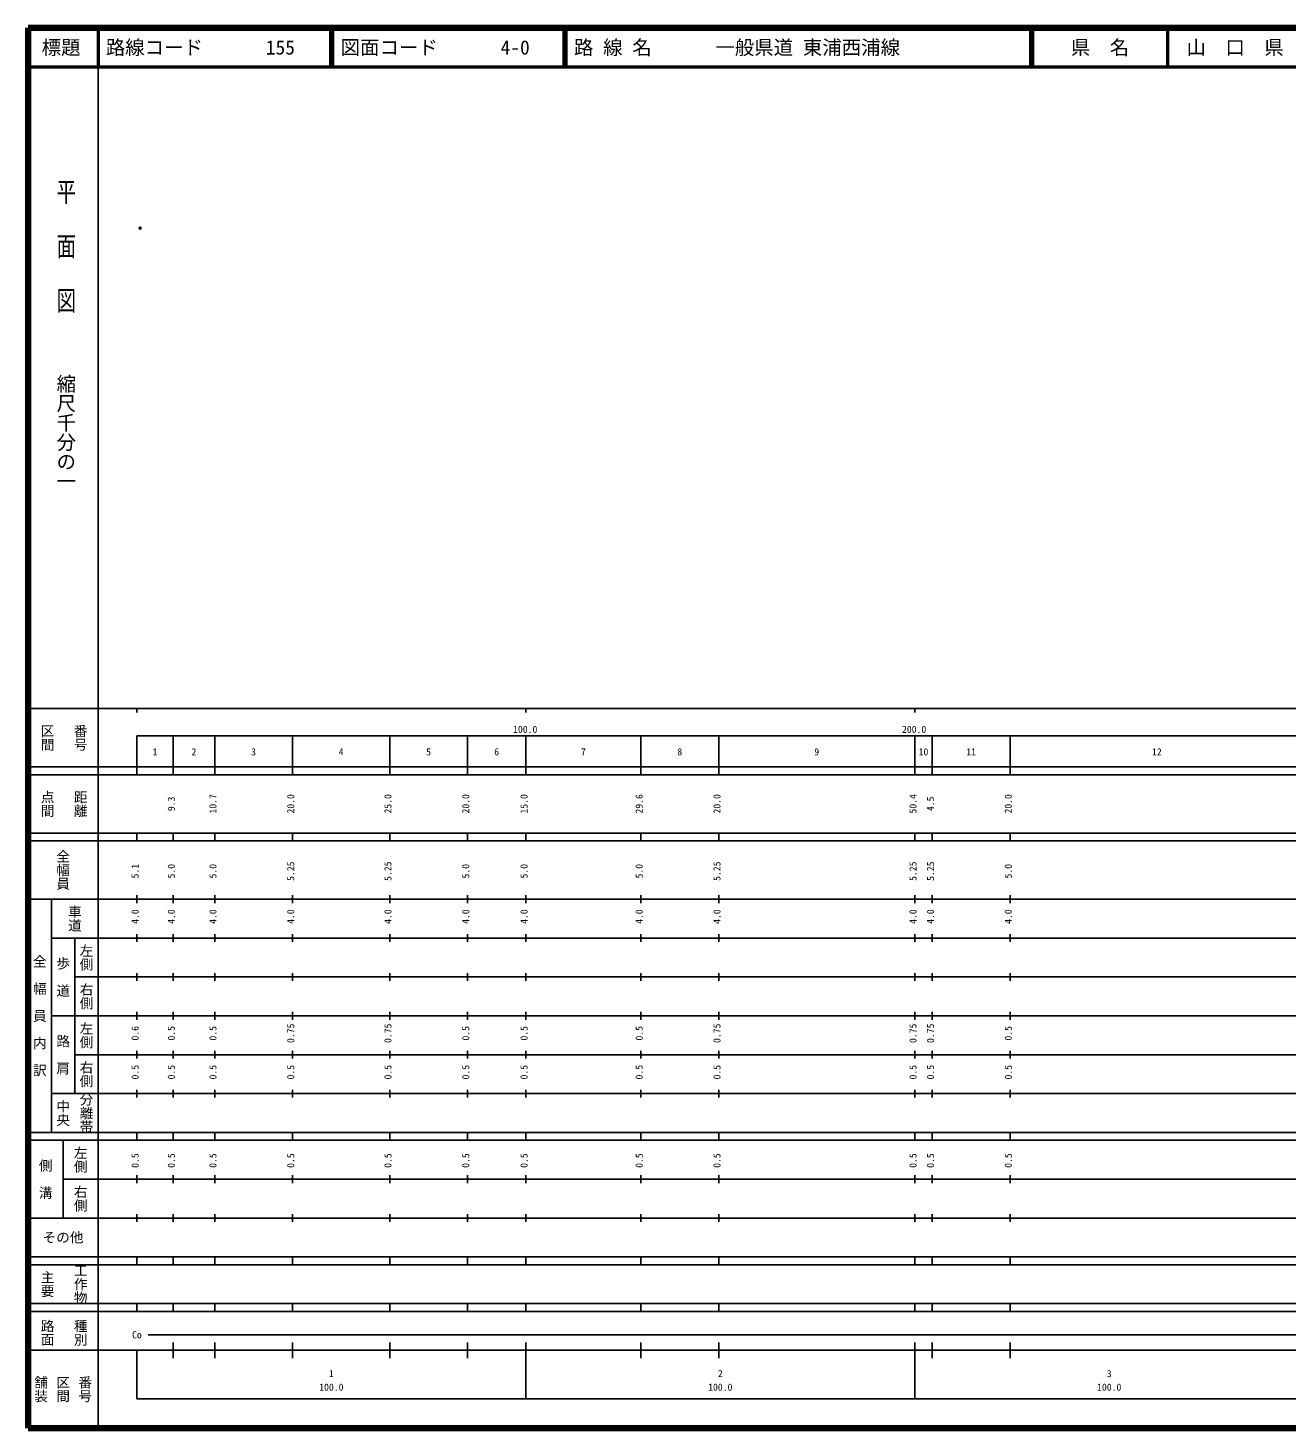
# Model space of a CAD drawing. Units: millimetres on the paper. Extents: x 40 to 680, y 20 to 380.
# Drawn here: x 40 to 363.7, y 20 to 380 of the extents above; entities that cross this region are included whole.
import ezdxf
from ezdxf.enums import TextEntityAlignment as Align

# ---------------------------------------------------------------- set-up
doc = ezdxf.new("R2010")
doc.units = ezdxf.units.MM
doc.header["$PDMODE"] = 32
doc.header["$PDSIZE"] = 0.5
doc.layers.add('M-OTRS', color=6, linetype='Continuous')
doc.layers.add('M-TTL-TXT', color=7, linetype='Continuous')
for name, color, linetype, lineweight in [('M-TTL', 2, 'Continuous', 140), ('M-TTL-BAND', 7, 'Continuous', 25), ('M-TTL-LINE', 7, 'Continuous', 50)]:
    doc.layers.add(name, color=color, linetype=linetype, lineweight=lineweight)
doc.styles.add('@ＭＳ ゴシック', font='')
doc.styles.add('ＭＳ ゴシック', font='')
doc.styles.get('@ＭＳ ゴシック').set_extended_font_data('@MS Gothic')
doc.styles.get('ＭＳ ゴシック').set_extended_font_data('MS Gothic')

msp = doc.modelspace()

# ---------------------------------------------------------------- linework, layer by layer
at = {"layer": 'M-OTRS'}
msp.add_point((68.818, 328.543), dxfattribs=at)
at = {"layer": 'M-TTL'}
for p, q in [((40, 380), (40, 20)), ((680, 380), (40, 380)), ((40, 20), (680, 20))]:
    msp.add_line(p, q, dxfattribs=at)
at = {"layer": 'M-TTL-BAND'}
for p, q in [((58, 370), (58, 20)), ((40, 205), (579, 205)), ((68, 205), (68, 204)), ((168, 205), (168, 204)), ((268, 205), (268, 204)), ((68, 198), (579, 198)), ((68, 198), (68, 188)), ((77.3, 188), (77.3, 198)), ((88, 188), (88, 198)), ((108, 188), (108, 198)), ((133, 188), (133, 198)), ((153, 188), (153, 198)), ((168, 188), (168, 198)), ((197.6, 188), (197.6, 198)), ((217.6, 188), (217.6, 198)), ((268, 188), (268, 198)), ((272.5, 188), (272.5, 198)), ((292.5, 188), (292.5, 198)), ((40, 190), (579, 190)), ((40, 188), (579, 188)), ((40, 173), (579, 173)), ((68, 171), (68, 173)), ((77.3, 171), (77.3, 173)), ((88, 171), (88, 173)), ((108, 171), (108, 173)), ((133, 171), (133, 173)), ((153, 171), (153, 173)), ((168, 171), (168, 173)), ((197.6, 171), (197.6, 173)), ((217.6, 171), (217.6, 173)), ((268, 171), (268, 173)), ((272.5, 171), (272.5, 173)), ((292.5, 171), (292.5, 173)), ((40, 171), (579, 171)), ((40, 156), (579, 156)), ((46, 96), (46, 156)), ((68, 155), (68, 157)), ((77.3, 155), (77.3, 157)), ((88, 155), (88, 157)), ((108, 155), (108, 157)), ((133, 155), (133, 157)), ((153, 155), (153, 157)), ((168, 155), (168, 157)), ((197.6, 155), (197.6, 157)), ((217.6, 155), (217.6, 157)), ((268, 155), (268, 157)), ((272.5, 155), (272.5, 157)), ((292.5, 155), (292.5, 157)), ((46, 146), (579, 146)), ((52, 146), (52, 106)), ((68, 145), (68, 147)), ((77.3, 145), (77.3, 147)), ((88, 145), (88, 147)), ((108, 145), (108, 147)), ((133, 145), (133, 147)), ((153, 145), (153, 147)), ((168, 145), (168, 147)), ((197.6, 145), (197.6, 147)), ((217.6, 145), (217.6, 147)), ((268, 145), (268, 147)), ((272.5, 145), (272.5, 147)), ((292.5, 145), (292.5, 147)), ((68, 135), (68, 137)), ((77.3, 135), (77.3, 137)), ((88, 135), (88, 137)), ((108, 135), (108, 137)), ((133, 135), (133, 137)), ((153, 135), (153, 137)), ((168, 135), (168, 137)), ((197.6, 135), (197.6, 137)), ((217.6, 135), (217.6, 137)), ((268, 135), (268, 137)), ((272.5, 135), (272.5, 137)), ((292.5, 135), (292.5, 137)), ((52, 136), (579, 136)), ((46, 126), (579, 126)), ((68, 125), (68, 127)), ((77.3, 125), (77.3, 127)), ((88, 125), (88, 127)), ((108, 125), (108, 127)), ((133, 125), (133, 127)), ((153, 125), (153, 127)), ((168, 125), (168, 127)), ((197.6, 125), (197.6, 127)), ((217.6, 125), (217.6, 127)), ((268, 125), (268, 127)), ((272.5, 125), (272.5, 127)), ((292.5, 125), (292.5, 127)), ((52, 116), (579, 116)), ((68, 115), (68, 117)), ((77.3, 115), (77.3, 117)), ((88, 115), (88, 117)), ((108, 115), (108, 117)), ((133, 115), (133, 117)), ((153, 115), (153, 117)), ((168, 115), (168, 117)), ((197.6, 115), (197.6, 117)), ((217.6, 115), (217.6, 117)), ((268, 115), (268, 117)), ((272.5, 115), (272.5, 117)), ((292.5, 115), (292.5, 117)), ((46, 106), (579, 106)), ((68, 105), (68, 107)), ((77.3, 105), (77.3, 107)), ((88, 105), (88, 107)), ((108, 105), (108, 107)), ((133, 105), (133, 107)), ((153, 105), (153, 107)), ((168, 105), (168, 107)), ((197.6, 105), (197.6, 107)), ((217.6, 105), (217.6, 107)), ((268, 105), (268, 107)), ((272.5, 105), (272.5, 107)), ((292.5, 105), (292.5, 107)), ((40, 96), (579, 96)), ((40, 94), (579, 94)), ((49, 94), (49, 74)), ((68, 94), (68, 96)), ((77.3, 94), (77.3, 96)), ((88, 94), (88, 96)), ((108, 94), (108, 96)), ((133, 94), (133, 96)), ((153, 94), (153, 96)), ((168, 94), (168, 96)), ((197.6, 94), (197.6, 96)), ((217.6, 94), (217.6, 96)), ((268, 94), (268, 96)), ((272.5, 94), (272.5, 96)), ((292.5, 94), (292.5, 96)), ((49, 84), (579, 84)), ((68, 83), (68, 85)), ((77.3, 83), (77.3, 85)), ((88, 83), (88, 85)), ((108, 83), (108, 85)), ((133, 83), (133, 85)), ((153, 83), (153, 85)), ((168, 83), (168, 85)), ((197.6, 83), (197.6, 85)), ((217.6, 83), (217.6, 85)), ((268, 83), (268, 85)), ((272.5, 83), (272.5, 85)), ((292.5, 83), (292.5, 85)), ((40, 74), (579, 74)), ((68, 73), (68, 75)), ((77.3, 73), (77.3, 75)), ((88, 73), (88, 75)), ((108, 73), (108, 75)), ((133, 73), (133, 75)), ((153, 73), (153, 75)), ((168, 73), (168, 75)), ((197.6, 73), (197.6, 75)), ((217.6, 73), (217.6, 75)), ((268, 73), (268, 75)), ((272.5, 73), (272.5, 75)), ((292.5, 73), (292.5, 75)), ((40, 64), (579, 64)), ((40, 62), (579, 62)), ((68, 62), (68, 64)), ((77.3, 62), (77.3, 64)), ((88, 62), (88, 64)), ((108, 62), (108, 64)), ((133, 62), (133, 64)), ((153, 62), (153, 64)), ((168, 62), (168, 64)), ((197.6, 62), (197.6, 64)), ((217.6, 62), (217.6, 64)), ((268, 62), (268, 64)), ((272.5, 62), (272.5, 64)), ((292.5, 62), (292.5, 64)), ((40, 52), (579, 52)), ((68, 50), (68, 52)), ((77.3, 50), (77.3, 52)), ((88, 50), (88, 52)), ((108, 50), (108, 52)), ((133, 50), (133, 52)), ((153, 50), (153, 52)), ((168, 50), (168, 52)), ((197.6, 50), (197.6, 52)), ((217.6, 50), (217.6, 52)), ((268, 50), (268, 52)), ((272.5, 50), (272.5, 52)), ((292.5, 50), (292.5, 52)), ((40, 50), (579, 50)), ((70.919, 44), (573.889, 44)), ((40, 40), (579, 40)), ((68, 40), (68, 27.5)), ((77.3, 38), (77.3, 42)), ((88, 38), (88, 42)), ((108, 38), (108, 42)), ((133, 38), (133, 42)), ((153, 38), (153, 42)), ((168, 27.5), (168, 42)), ((197.6, 38), (197.6, 42)), ((217.6, 38), (217.6, 42)), ((268, 27.5), (268, 42)), ((272.5, 38), (272.5, 42)), ((292.5, 38), (292.5, 42)), ((68, 27.5), (579, 27.5))]:
    msp.add_line(p, q, dxfattribs=at)
at = {"layer": 'M-TTL-LINE'}
for p, q in [((58, 380), (58, 370)), ((117.75, 380), (117.75, 370)), ((118.25, 380), (118.25, 370)), ((177.75, 380), (177.75, 370)), ((178.25, 380), (178.25, 370)), ((297.75, 380), (297.75, 370)), ((298.25, 380), (298.25, 370)), ((333, 380), (333, 370)), ((40, 370), (680, 370))]:
    msp.add_line(p, q, dxfattribs=at)

# ---------------------------------------------------------------- texts
at = {"layer": 'M-TTL-BAND', "style": '@ＭＳ ゴシック', "width": 1.4}
msp.add_text('平  面  図', height=3.666, rotation=270, dxfattribs=at).set_placement((49.777, 306.475), align=Align.MIDDLE_RIGHT)
at = {"layer": 'M-TTL-BAND', "style": '@ＭＳ ゴシック'}
msp.add_text('縮尺千分の一', height=3.666, rotation=270, dxfattribs=at).set_placement((49.777, 261.03), align=Align.MIDDLE_RIGHT)
for s, p in [('区間', (45, 197.5)), ('番号', (53.5, 197.5)), ('点間', (45, 180.5)), ('距離', (53.5, 180.5)), ('全幅員', (49, 163.5)), ('車道', (52, 151)), ('左側', (55, 141)), ('全\u3000幅\u3000員\u3000内\u3000訳', (43, 126)), ('歩\u3000道', (49, 136)), ('右側', (55, 131)), ('左側', (55, 121)), ('路\u3000肩', (49, 116)), ('右側', (55, 111)), ('分離帯', (55, 101)), ('中央', (49, 101)), ('左側', (53.5, 89)), ('側\u3000溝', (44.5, 84)), ('右側', (53.5, 79)), ('工作物', (53.5, 57)), ('主要', (45, 57)), ('路面', (45, 44.5)), ('種別', (53.5, 44.5)), ('舗装', (43.333, 30)), ('区間', (49, 30)), ('番号', (54.667, 30))]:
    msp.add_text(s, height=2.566, rotation=270, dxfattribs=at).set_placement(p, align=Align.MIDDLE_CENTER)
at = {"layer": 'M-TTL-BAND', "style": 'ＭＳ ゴシック'}
for s, p in [('100.0', (167.844, 198.195)), ('200.0', (267.844, 198.195)), ('1', (72.65, 192.405)), ('2', (82.65, 192.405)), ('3', (98, 192.405)), ('4', (120.5, 192.405)), ('5', (143, 192.405)), ('6', (160.5, 192.405)), ('7', (182.8, 192.405)), ('8', (207.6, 192.405)), ('9', (242.8, 192.405)), ('10', (270.25, 192.405)), ('11', (282.5, 192.405)), ('12', (330.25, 192.405)), ('Co', (68, 42.5)), ('1', (118, 32.523)), ('2', (218, 32.523)), ('3', (318, 32.523)), ('100.0', (118, 29.033)), ('100.0', (218, 29.033)), ('100.0', (318, 29.033))]:
    msp.add_text(s, height=1.833, dxfattribs=at).set_placement(p, align=Align.BOTTOM_CENTER)
for s, p in [('9.3', (78.3, 180.5)), ('10.7', (89, 180.5)), ('20.0', (109, 180.5)), ('25.0', (134, 180.5)), ('20.0', (154, 180.5)), ('15.0', (169, 180.5)), ('29.6', (198.6, 180.5)), ('20.0', (218.6, 180.5)), ('50.4', (269, 180.5)), ('4.5', (273.5, 180.5)), ('20.0', (293.5, 180.5)), ('5.1', (69, 163.174)), ('5.0', (78.3, 163.174)), ('5.0', (89, 163.174)), ('5.25', (109, 163.174)), ('5.25', (134, 163.174)), ('5.0', (154, 163.174)), ('5.0', (169, 163.174)), ('5.0', (198.6, 163.174)), ('5.25', (218.6, 163.174)), ('5.25', (269, 163.174)), ('5.25', (273.5, 163.174)), ('5.0', (293.5, 163.174)), ('4.0', (69, 151.5)), ('4.0', (78.3, 151.5)), ('4.0', (89, 151.5)), ('4.0', (109, 151.5)), ('4.0', (134, 151.5)), ('4.0', (154, 151.5)), ('4.0', (169, 151.5)), ('4.0', (198.6, 151.5)), ('4.0', (218.6, 151.5)), ('4.0', (269, 151.5)), ('4.0', (273.5, 151.5)), ('4.0', (293.5, 151.5)), ('0.6', (69, 121.5)), ('0.5', (78.3, 121.5)), ('0.5', (89, 121.5)), ('0.75', (109, 121.5)), ('0.75', (134, 121.5)), ('0.5', (154, 121.5)), ('0.5', (169, 121.5)), ('0.5', (198.6, 121.5)), ('0.75', (218.6, 121.5)), ('0.75', (269, 121.5)), ('0.75', (273.5, 121.5)), ('0.5', (293.5, 121.5)), ('0.5', (69, 111.5)), ('0.5', (78.3, 111.5)), ('0.5', (89, 111.5)), ('0.5', (109, 111.5)), ('0.5', (134, 111.5)), ('0.5', (154, 111.5)), ('0.5', (169, 111.5)), ('0.5', (198.6, 111.5)), ('0.5', (218.6, 111.5)), ('0.5', (269, 111.5)), ('0.5', (273.5, 111.5)), ('0.5', (293.5, 111.5)), ('0.5', (69, 88.764)), ('0.5', (78.3, 88.764)), ('0.5', (89, 88.764)), ('0.5', (109, 88.764)), ('0.5', (134, 88.764)), ('0.5', (154, 88.764)), ('0.5', (169, 88.764)), ('0.5', (198.6, 88.764)), ('0.5', (218.6, 88.764)), ('0.5', (269, 88.764)), ('0.5', (273.5, 88.764)), ('0.5', (293.5, 88.764))]:
    msp.add_text(s, height=1.833, rotation=90, dxfattribs=at).set_placement(p, align=Align.BOTTOM_CENTER)
msp.add_text('その他', height=2.566, dxfattribs=at).set_placement((49, 69), align=Align.MIDDLE_CENTER)
at = {"layer": 'M-TTL-TXT', "style": 'ＭＳ ゴシック'}
for s, p in [('標題', (48.5, 375)), ('県\u3000名', (315.625, 375)), ('山\u3000口\u3000県', (350.375, 375))]:
    msp.add_text(s, height=3.666, dxfattribs=at).set_placement(p, align=Align.MIDDLE_CENTER)
for s, p in [('路線コード', (60, 375)), ('155', (101.142, 375)), ('図面コード', (120.38, 375)), ('4-0', (161.521, 375)), ('路 線 名', (180.38, 375)), ('一般県道 東浦西浦線', (216.734, 375))]:
    msp.add_text(s, height=3.666, dxfattribs=at).set_placement(p, align=Align.MIDDLE_LEFT)

doc.saveas('drawing.dxf')
